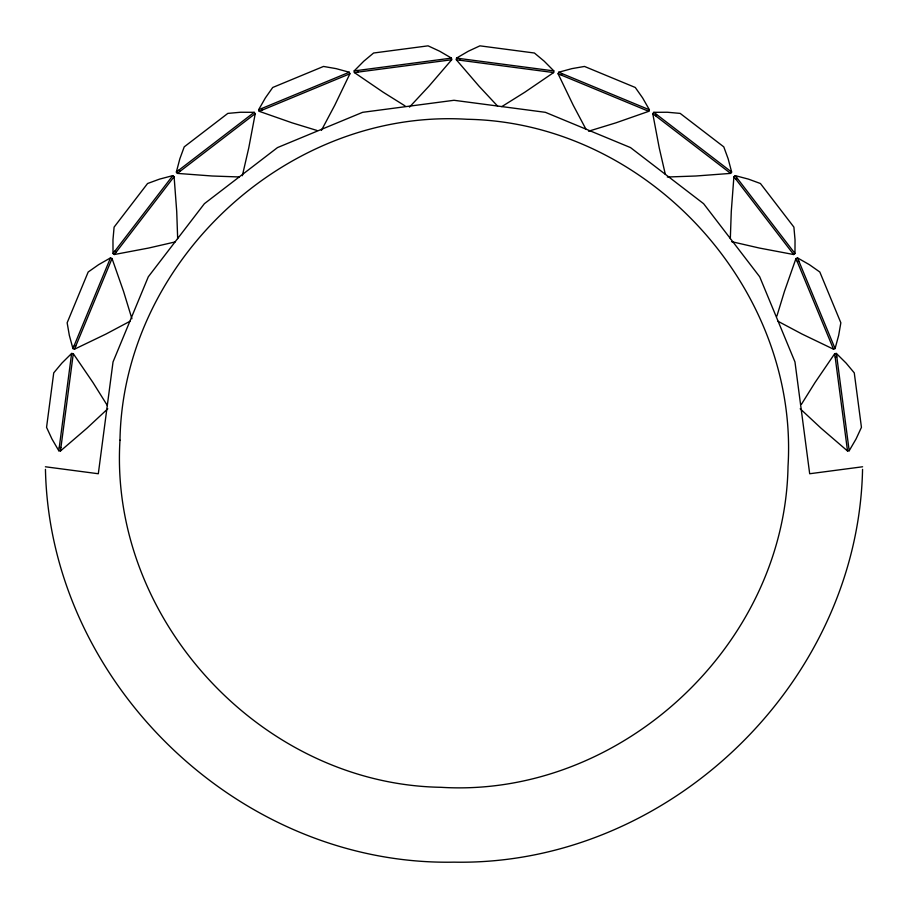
<?xml version="1.0" encoding="UTF-8"?>
<svg xmlns="http://www.w3.org/2000/svg" width="908" height="908" viewBox="0 0 908 908"><rect width="100%" height="100%" fill="white"/><g stroke="black" fill="none" stroke-linecap="round" stroke-linejoin="round"><path stroke-width="1.36" d="M731.553 241.642L759.36 248.043L793.649 254.524L794.977 253.514L795.033 239.848L793.898 227.113L760.439 183.518L748.43 179.114L735.23 175.641L733.902 176.663L731.28 211.451L730.327 238.611M862.555 469.345C858.151 683.372 668.038 866.164 454 862.157C239.962 866.164 49.849 683.372 45.445 469.345M107.802 408.77L86.93 428.224L60.473 450.981L58.816 450.765L71.63 353.45L73.287 353.677L92.945 382.495L107.36 405.536M60.473 450.981L73.287 353.677M497.595 106.1L479.061 86.215L456.315 59.758L456.531 58.112L468.324 51.223L479.923 45.843L534.415 53.016L544.221 61.211L553.835 70.915L553.619 72.572L524.801 92.23L501.749 106.645M459.732 60.212L459.947 58.555M239.326 176.969L212.166 176.004L177.366 173.394L176.356 172.066L179.829 158.855L184.222 146.858L227.829 113.398L240.563 112.252L254.217 112.32L255.239 113.648L248.758 147.925L242.345 175.732M778.077 321.319L802.082 334.076L833.521 349.205L835.065 348.57L838.663 335.392L840.853 322.794L819.822 272.014L809.369 264.659L797.508 257.895L795.964 258.53L784.433 291.457L776.873 316.154M129.923 321.319L105.918 334.076L74.479 349.205L72.935 348.57L110.492 257.895L112.036 258.53L123.567 291.457L131.921 318.753M74.479 349.205L112.036 258.53M585.966 129.22L573.22 105.215L558.091 73.775L558.726 72.231L571.904 68.633L584.491 66.443L635.271 87.474L642.626 97.928L649.402 109.789L648.766 111.332L615.828 122.864L588.543 131.217M561.269 75.092L561.904 73.548M316.858 130.423L292.172 122.864L259.234 111.332L258.598 109.789L265.374 97.928L272.729 87.474L323.509 66.443L336.096 68.633L349.274 72.231L349.909 73.775L334.78 105.215L321.398 130.412M800.198 408.77L821.07 428.224L847.527 450.981L849.184 450.765L856.062 438.961L861.442 427.362L854.269 372.87L846.074 363.064L836.37 353.45L834.713 353.677L815.055 382.495L801.367 404.389M175.119 241.948L148.64 248.043L114.351 254.524L113.023 253.514L172.77 175.641L174.098 176.663L176.719 211.451L177.673 238.611M114.351 254.524L174.098 176.663M665.348 174.415L659.242 147.925L652.761 113.648L653.783 112.32L667.437 112.252L680.171 113.398L723.778 146.858L728.171 158.855L731.644 172.066L730.634 173.394L695.834 176.004L667.312 177.015M655.497 115.736L656.518 114.419M405.093 105.93L383.199 92.23L354.381 72.572L354.165 70.915L363.779 61.211L373.585 53.016L428.077 45.843L439.676 51.223L451.469 58.112L451.685 59.758L428.939 86.215L409.485 107.099M71.63 353.45L61.926 363.064L53.731 372.87L46.558 427.362L51.938 438.961L58.816 450.765M176.356 172.066L254.217 112.32M177.366 173.394L255.239 113.648M736.002 179.387L737.319 178.377M110.492 257.895L98.632 264.659L88.178 272.014L67.147 322.794L69.337 335.392L72.935 348.57M258.598 109.789L349.274 72.231M259.234 111.332L349.909 73.775M797.281 261.708L798.824 261.073M172.77 175.641L159.57 179.114L147.561 183.518L114.102 227.113L112.967 239.848L113.023 253.514M354.165 70.915L451.469 58.112M354.381 72.572L451.685 59.758M835.167 357.082L836.824 356.867M862.6 466.78L809.686 473.749L794.965 361.929L759.701 276.792L703.609 203.687L630.504 147.584L545.367 112.32L454 100.289L362.632 112.32L277.496 147.584L204.391 203.687L148.299 276.792L113.035 361.929L98.314 473.749L45.4 466.78M456.531 58.112L553.835 70.915M456.315 59.758L553.619 72.572M59.27 447.349L60.927 447.565M558.726 72.231L649.402 109.789M558.091 73.775L648.766 111.332M74.252 345.381L75.795 346.027M653.783 112.32L731.644 172.066M652.761 113.648L730.634 173.394M115.123 250.778L116.451 251.788M735.23 175.641L794.977 253.514M733.902 176.663L793.649 254.524M179.08 169.966L180.102 171.294M797.508 257.895L835.065 348.57M795.964 258.53L833.521 349.205M261.776 108.472L262.423 110.016M836.37 353.45L849.184 450.765M834.713 353.677L847.527 450.981M357.582 70.472L357.797 72.129M119.981 440.164C108.937 619.165 261.561 784.274 440.879 787.304C619.88 798.359 784.989 645.724 788.019 466.417C799.063 287.416 646.439 122.308 467.121 119.277C288.12 108.222 123.011 260.857 119.981 440.164"/></g></svg>
